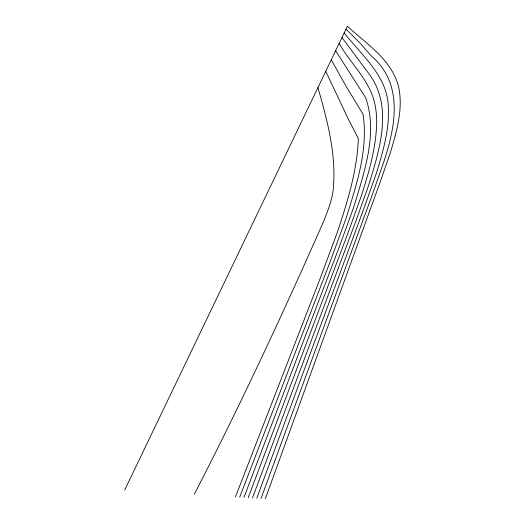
<?xml version="1.0" encoding="UTF-8"?>
<svg xmlns="http://www.w3.org/2000/svg" width="525" height="525" viewBox="0 0 525 525"><rect width="100%" height="100%" fill="white"/><g stroke="black" fill="none" stroke-linecap="round" stroke-linejoin="round"><path stroke-width="0.79" d="M265.335 498.75L380.258 181.88L390.554 152.06C396.788 131.02 403.417 108.537 398.514 86.507C391.709 59.699 366.424 43.805 347.379 26.25L124.74 489.923M261.043 498.481L372.35 194.585L383.486 162.697C395.469 127.332 403.968 84.079 371.746 56.385L359.218 42.23L345.982 29.164M256.758 498.212L364.232 207.624L376.254 173.572C383.355 150.426 390.554 126.282 387.982 101.797C384.484 73.454 360.59 54.055 344.197 32.872M252.479 497.943L355.898 221.018L368.852 184.702C379.555 149.776 393.337 107.002 369.324 74.301L341.952 37.551M248.213 497.674L347.34 234.78L361.285 196.081C368.812 172.646 375.861 148.641 376.674 123.874C376.838 115.48 375.959 107.061 373.583 98.989C367.087 77.851 349.762 62.363 339.137 43.411M243.954 497.405L338.54 248.916L353.542 207.736C363.969 172.791 378.151 134.236 365.767 97.926L335.626 50.715M239.708 497.142L329.497 263.452L345.608 219.66C356.167 185.824 368.53 150.17 363.018 114.233L345.955 86.047L331.268 59.791M235.463 496.873L320.197 278.394L337.49 231.873C347.511 201.672 357.151 170.723 358.352 138.685L348.508 119.431L325.736 71.321M194.296 494.288C240.384 404.985 282.791 313.884 323.387 221.977C327.528 211.562 331.774 201.068 333.198 189.866C336.643 155.203 327.456 120.632 317.907 87.623"/></g></svg>
